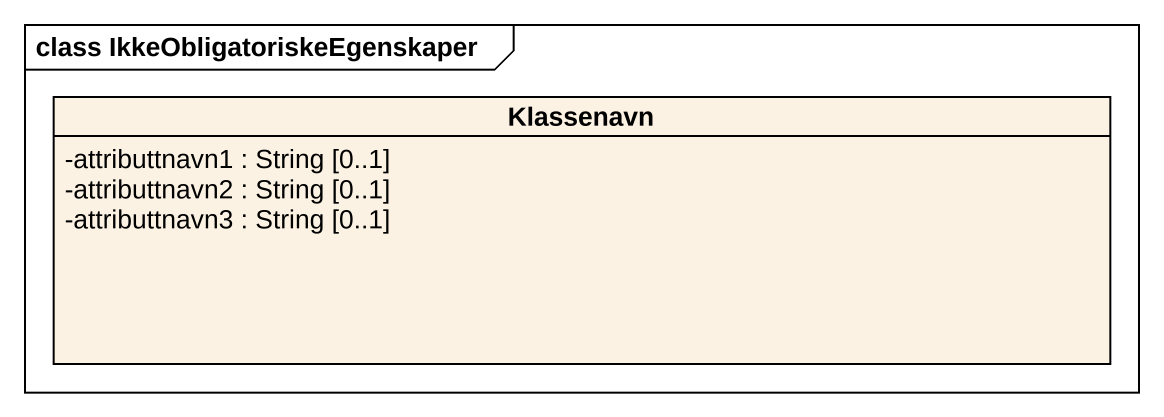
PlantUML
@startuml
mainframe class IkkeObligatoriskeEgenskaper
hide circle
hide empty members
skinparam classAttributeIconSize 0
class Klassenavn {
  -attributtnavn1 : String [0..1]
  -attributtnavn2 : String [0..1]
  -attributtnavn3 : String [0..1]
}
@enduml
